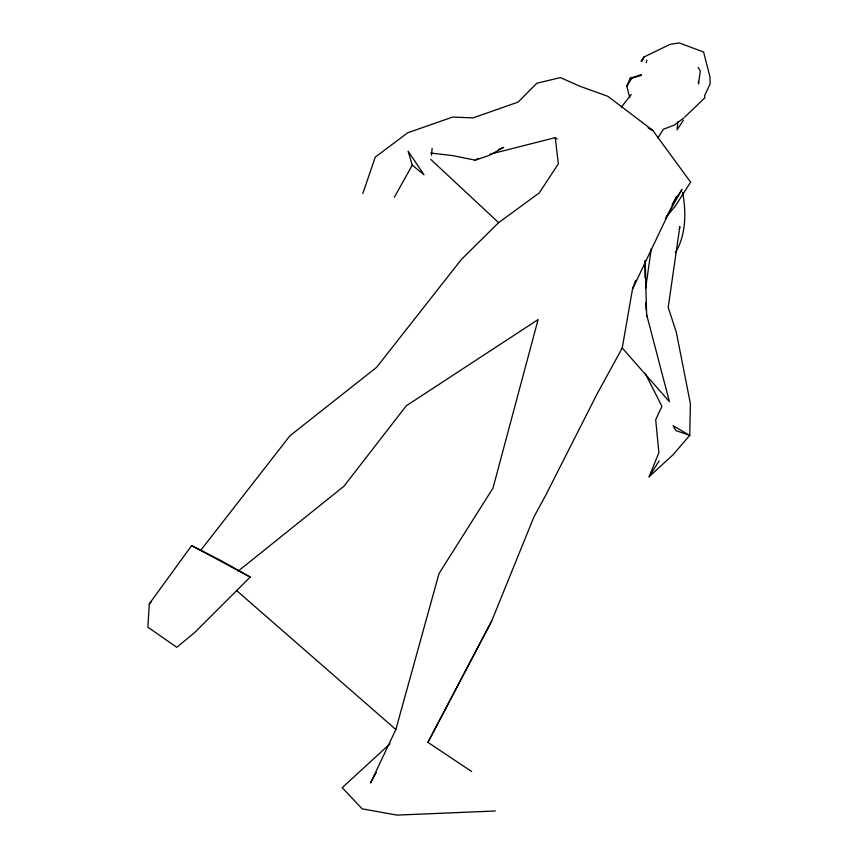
<?xml version="1.0" encoding="UTF-8"?>
<svg xmlns="http://www.w3.org/2000/svg" width="858" height="858" viewBox="0 0 858 858"><rect width="100%" height="100%" fill="white"/><g stroke="black" fill="none" stroke-linecap="round" stroke-linejoin="round"><path stroke-width="1.29" d="M644.98 277.638L645.023 260.703M149.303 603.882L147.866 627.209L176.802 647.297L194.68 632.55L250.214 577.048L219.594 559.824L191.602 545.602L149.303 603.882L151.158 601.994M677.82 121.89L677.091 129.815L683.408 120.195M431.456 155.201L432.142 148.284M645.699 288.02L651.286 248.563M471.653 771.524L427.96 742.374L491.677 621.063L533.858 517.106L546.02 494.669L596.814 394.455L622.243 347.994L632.496 289.125L635.628 280.394M646.321 62.548L646.825 60.103M679.214 229.14L679.847 226.609L668.21 307.368L676.34 332.357L690.4 403.71L689.725 435.392L672.929 454.869L649.109 476.737L658.89 452.67L655.694 419.744L661.926 406.327L645.13 373.209M376.233 772.565L370.559 782.957L395.849 729.514L439.017 573.541L492.964 488.159L538.105 319.573L406.263 405.813L343.919 486.261L238.192 571.106M362.816 193.576L375.246 157.111L407.764 132.765L452.659 117.063L473.08 117.9L518.103 102.091L536.861 83.237L560.36 77.606L580.04 86.283L607.839 96.3L652.702 130.319L690.615 182.132L675.578 205.684L666.591 216.731M630.501 77.724L626.78 86.165L629.708 97.404M632.496 289.125L676.64 196.503L672.211 204.579M675.407 252.702C686.11 234.92 686.368 212.205 682.593 192.331M427.96 742.202L491.677 621.063M394.348 197.297L412.248 165.111L408.086 151.137L424.002 174.753L412.248 165.111M665.508 218.361L682.013 189.457L675.439 199.453M631.531 78.153L626.78 86.165L632.121 77.166M641.462 61.422L644.133 56.928L669.991 44.391L679.171 42.9L703.592 52.006L709.963 76.898L710.134 83.859L704.557 95.774L704.868 97.791L684.738 117.096M641.527 61.293L644.133 56.928L641.173 61.25M649.109 476.737L659.159 460.885M657.936 137.838L663.459 129.258L674.431 124.989L683.794 117.996M200.622 550.45L289.897 435.821L376.576 367.353L461.357 259.481L498.627 222.651L539.21 192.953L558.365 163.824L555.223 137.655L489.939 154.236M621.299 107.153L631.263 94.552M390.004 743.811L342.213 787.665L362.14 808.837L396.922 815.1L495.302 810.992M430.705 153.046L452.627 155.588L475.139 160.178L478.196 158.473M498.916 149.303L503.678 147.329L489.671 155.234L475.139 160.178M641.334 74.507L629.793 78.646L641.269 75.483M191.602 545.602L250.214 577.048M648.069 127.788L652.702 130.319L649.656 128.593M555.223 137.655L557.132 139.071M236.819 590.744L395.849 729.514M430.727 159.374L498.627 222.651M622.243 347.994L669.412 401.694L646.482 314.007M698.069 67.417L700.332 71.096L698.509 83.923L698.444 81.381M645.624 302.348L646.203 310.124M645.205 260.832L646.675 316.602M689.725 435.392L675.836 430.566L673.101 425.718L689.725 435.392"/></g></svg>
